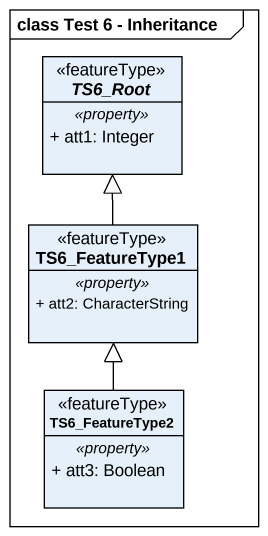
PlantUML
@startuml
mainframe class Test 6 - Inheritance
hide circle
hide empty members
skinparam classAttributeIconSize 0
abstract class TS6_Root <<featureType>> {
  .. <<property>> ..
  + att1: Integer
}
class TS6_FeatureType1 <<featureType>> {
  .. <<property>> ..
  + att2: CharacterString
}
class TS6_FeatureType2 <<featureType>> {
  .. <<property>> ..
  + att3: Boolean
}
TS6_FeatureType1 -up-|> TS6_Root
TS6_FeatureType2 -up-|> TS6_FeatureType1
@enduml
